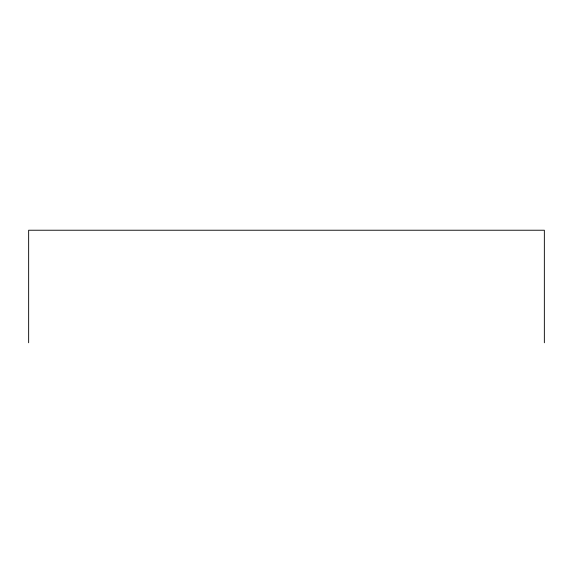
<?xml version="1.0" encoding="UTF-8"?>
<svg xmlns="http://www.w3.org/2000/svg" width="573" height="573" viewBox="0 0 573 573"><rect width="100%" height="100%" fill="white"/><g stroke="black" fill="none" stroke-linecap="round" stroke-linejoin="round"><path stroke-width="0.86" d="M544.35 342.769L544.35 230.231L28.65 230.231L28.65 342.769"/></g></svg>
